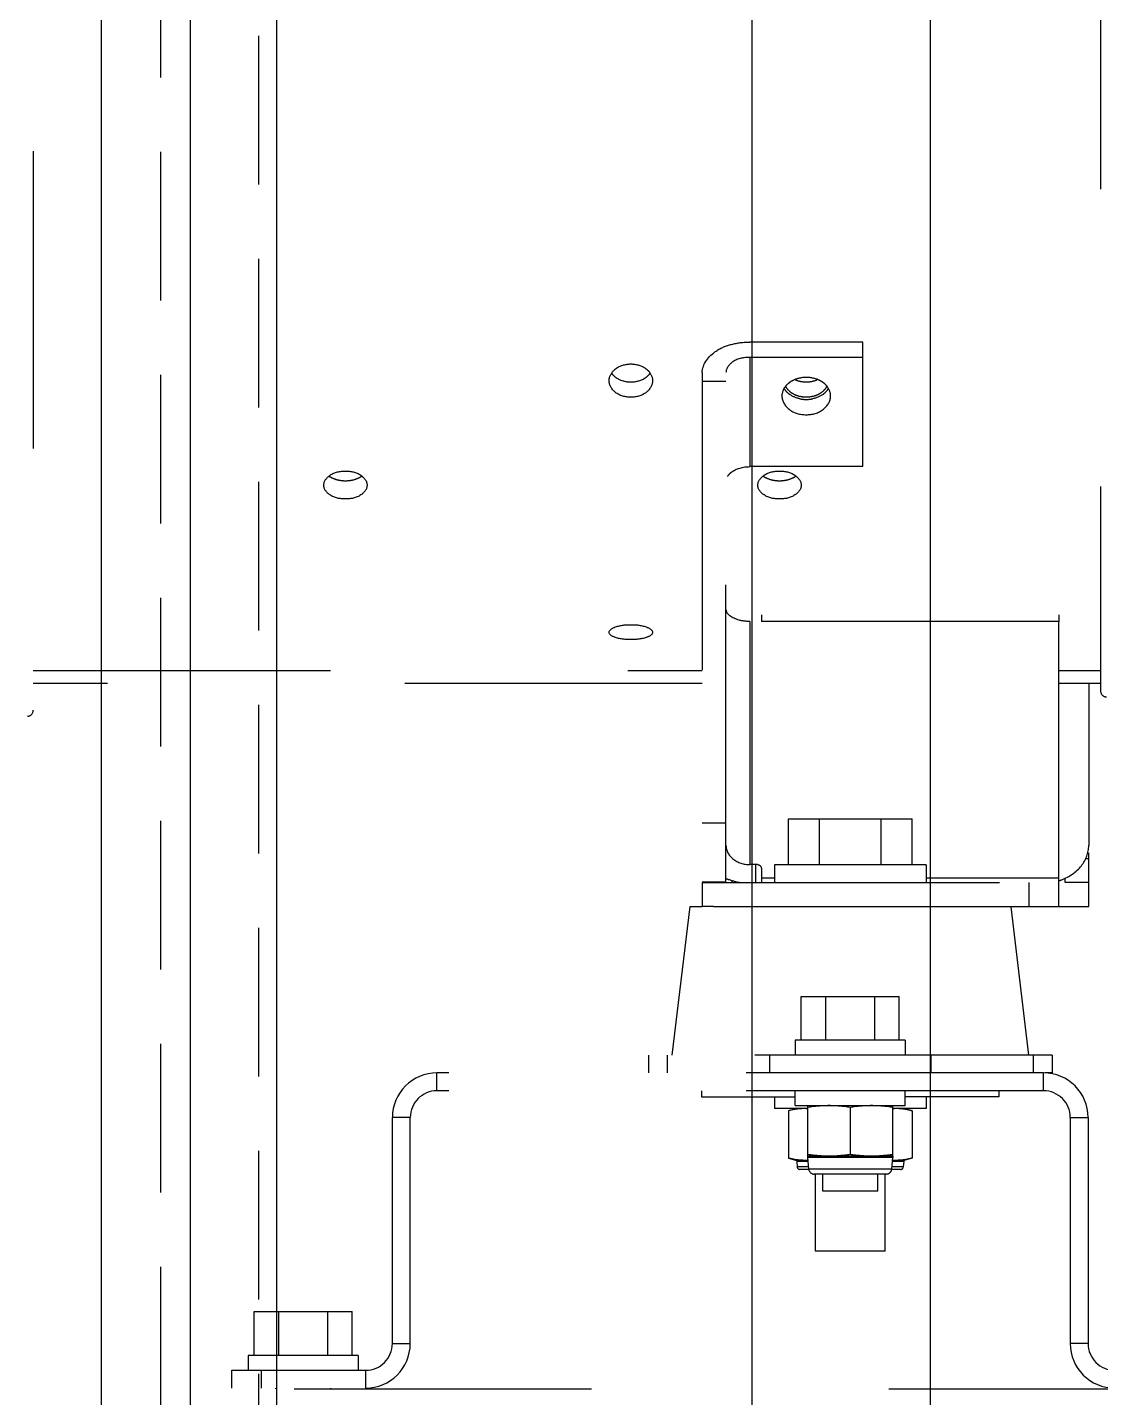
# Model space of a CAD drawing. Header units: millimetres. Extents: x 17886 to 18265, y -8727 to -7321.
# Drawn here: x 17941.433 to 17943.238, y -8661.769 to -8659.464 of the extents above; entities that cross this region are included whole.
import ezdxf

# ---------------------------------------------------------------- set-up
doc = ezdxf.new("R2010")
doc.units = ezdxf.units.MM
doc.linetypes.add('DASHED2', pattern=[0.375, 0.25, -0.125])
doc.linetypes.add('EPL_DASH', pattern=[1, 0.5, -0.5])
for name, color, linetype in [('1293180_DXF_CONTINUOUS_LINE', 7, 'Continuous'), ('1729966_DXF_CONTINUOUS_LINE', 7, 'Continuous'), ('2630764_DKREDXF_CONTINUOUS_LINE', 7, 'Continuous'), ('3551370_DKREDXF_CONTINUOUS_LINE', 7, 'Continuous'), ('3570569_DXF_CONTINUOUS_LINE', 7, 'Continuous'), ('3650520_DXF_CONTINUOUS_LINE', 7, 'Continuous'), ('3K6060_DXF_CONTINUOUS_LINE', 7, 'Continuous'), ('4L6454_DXF_CONTINUOUS_LINE', 7, 'Continuous'), ('8T4223_DXF_CONTINUOUS_LINE', 7, 'Continuous'), ('8T4896_DXF_CONTINUOUS_LINE', 7, 'Continuous'), ('a_rahmen235', 7, 'Continuous')]:
    doc.layers.add(name, color=color, linetype=linetype)

msp = doc.modelspace()

# ---------------------------------------------------------------- linework, layer by layer
at = {"color": 8}
msp.add_lwpolyline([(17951.40698, -8643.90357), (17951.25698, -8644.05357), (17941.70698, -8644.05357), (17941.55698, -8643.90357), (17941.55698, -8665.00357), (17941.70698, -8665.00357), (17951.25698, -8665.00357), (17951.40698, -8665.00357), (17951.40698, -8643.90357), (17941.55698, -8643.90357), (17941.70698, -8644.05357), (17941.70698, -8665.00357), (17941.55698, -8665.00357), (17951.40698, -8665.00357), (17951.25698, -8665.00357), (17951.25698, -8644.05357)], dxfattribs=at)
at = {"color": 6}
for points in [[(17941.35199, -8646.20357), (17941.85199, -8646.20357), (17941.85199, -8666.20357), (17941.35199, -8666.20357)], [(17942.65199, -8646.20357), (17952.65199, -8646.20357), (17952.65199, -8664.20357), (17942.65199, -8664.20357)], [(17942.95199, -8646.50357), (17952.35199, -8646.50357), (17952.35199, -8663.90357), (17942.95199, -8663.90357)]]:
    msp.add_lwpolyline(points, close=True, dxfattribs=at)
at = {"layer": '1293180_DXF_CONTINUOUS_LINE', "color": 7, "linetype": 'EPL_DASH'}
for p, q in [((17942.72697, -8661.28257), (17942.71305, -8661.2863)), ((17942.71305, -8661.2863), (17942.71305, -8661.36584)), ((17942.90697, -8661.28257), (17942.92089, -8661.2863)), ((17942.92089, -8661.2863), (17942.92089, -8661.36584)), ((17942.71305, -8661.36584), (17942.72697, -8661.36957)), ((17942.92089, -8661.36584), (17942.90697, -8661.36957)), ((17942.74595, -8661.36957), (17942.72697, -8661.36957)), ((17942.72697, -8661.36957), (17942.72697, -8661.37157)), ((17942.72697, -8661.36957), (17942.72697, -8661.37157)), ((17942.74612, -8661.37157), (17942.72697, -8661.37157)), ((17942.72697, -8661.37157), (17942.72777, -8661.38068)), ((17942.74692, -8661.38068), (17942.72777, -8661.38068)), ((17942.74733, -8661.38487), (17942.73234, -8661.38487)), ((17942.9016, -8661.38487), (17942.88661, -8661.38487)), ((17942.90617, -8661.38068), (17942.88702, -8661.38068)), ((17942.90697, -8661.37157), (17942.88782, -8661.37157)), ((17942.90697, -8661.36957), (17942.88799, -8661.36957)), ((17942.90697, -8661.37157), (17942.90617, -8661.38068)), ((17942.90697, -8661.36957), (17942.90697, -8661.37157)), ((17942.90697, -8661.36957), (17942.90697, -8661.37157))]:
    msp.add_line(p, q, dxfattribs=at)
for centre, radius, start, end in [((17942.73901, -8661.36767), 0.0851, 85.60942, 89.98508), ((17942.89493, -8661.36767), 0.0851, 90.01492, 94.39058), ((17942.739, -8661.28432), 0.08525, 270.01799, 274.65651), ((17942.89494, -8661.28432), 0.08525, 265.34349, 269.98201), ((17942.73234, -8661.38028), 0.00459, 185, 270), ((17942.9016, -8661.38028), 0.00459, 270, 355)]:
    msp.add_arc(centre, radius, start, end, dxfattribs=at)
for points, knots in [([(17942.73903, -8661.28257), (17942.73685, -8661.28257), (17942.72809, -8661.28291), (17942.71941, -8661.28459), (17942.71305, -8661.2863)], [0, 0, 0, 0, 0.2479696, 1, 1, 1, 1]), ([(17942.92089, -8661.2863), (17942.91875, -8661.28572), (17942.91024, -8661.28365), (17942.90146, -8661.28257), (17942.89491, -8661.28257)], [0, 0, 0, 0, 0.253185, 1, 1, 1, 1]), ([(17942.73903, -8661.36957), (17942.73685, -8661.36957), (17942.72809, -8661.36923), (17942.71941, -8661.36754), (17942.71305, -8661.36584)], [0, 0, 0, 0, 0.2479696, 1, 1, 1, 1]), ([(17942.92089, -8661.36584), (17942.91875, -8661.36641), (17942.91024, -8661.36849), (17942.90146, -8661.36957), (17942.89491, -8661.36957)], [0, 0, 0, 0, 0.253185, 1, 1, 1, 1])]:
    msp.add_open_spline(points, degree=3, knots=knots, dxfattribs=at)
at = {"layer": '1729966_DXF_CONTINUOUS_LINE', "color": 7, "linetype": 'EPL_DASH'}
for p, q in [((17942.71305, -8660.79497), (17942.92089, -8660.79497)), ((17942.71305, -8660.87257), (17942.71305, -8660.79497)), ((17942.76501, -8660.87257), (17942.76501, -8660.79497)), ((17942.86893, -8660.87257), (17942.86893, -8660.79497)), ((17942.92089, -8660.87257), (17942.92089, -8660.79497)), ((17942.75846, -8661.52257), (17942.75846, -8661.39267)), ((17942.87547, -8661.52257), (17942.87547, -8661.39267)), ((17942.87547, -8661.52257), (17942.75846, -8661.52257))]:
    msp.add_line(p, q, dxfattribs=at)
at = {"layer": '2630764_DKREDXF_CONTINUOUS_LINE', "color": 7, "linetype": 'EPL_DASH'}
for p, q in [((17942.54697, -8660.94257), (17942.51697, -8661.19257)), ((17942.54697, -8660.94257), (17942.56797, -8660.94257)), ((17942.58678, -8660.94257), (17943.04716, -8660.94257)), ((17943.08706, -8660.94328), (17943.11697, -8661.19257)), ((17942.47759, -8661.19257), (17942.47759, -8661.22257)), ((17943.15634, -8661.19257), (17942.4776, -8661.19257)), ((17942.50925, -8661.19257), (17942.50925, -8661.22257)), ((17942.68136, -8661.19257), (17942.68136, -8661.22257)), ((17942.95258, -8661.19257), (17942.95258, -8661.22257)), ((17943.12469, -8661.19257), (17943.12469, -8661.22257)), ((17943.15635, -8661.19257), (17943.15635, -8661.22257)), ((17943.15634, -8661.22257), (17943.14483, -8661.22257)), ((17942.56697, -8661.25257), (17942.56697, -8661.26257)), ((17943.06697, -8661.25257), (17943.06697, -8661.26257)), ((17942.56697, -8661.26257), (17942.72447, -8661.26257)), ((17943.06697, -8661.26257), (17942.90947, -8661.26257))]:
    msp.add_line(p, q, dxfattribs=at)
at = {"layer": '3551370_DKREDXF_CONTINUOUS_LINE', "color": 6, "linetype": 'EPL_DASH'}
for p, q in [((17941.44297, -8657.67239), (17941.44297, -8660.61274)), ((17943.23797, -8659.23625), (17943.23797, -8660.58012)), ((17942.83797, -8660.20299), (17942.83797, -8659.99343)), ((17942.83797, -8660.01914), (17942.64797, -8660.01914)), ((17942.64797, -8660.01914), (17942.64797, -8660.20299)), ((17942.56797, -8660.04485), (17942.56797, -8660.90157)), ((17942.60797, -8660.90157), (17942.60797, -8660.04485)), ((17942.60797, -8660.0596), (17942.56797, -8660.0596)), ((17942.83797, -8660.20299), (17942.64797, -8660.20299)), ((17942.64797, -8660.46325), (17942.64797, -8660.87207)), ((17943.16797, -8660.89454), (17943.16797, -8660.46325)), ((17942.56797, -8660.56757), (17941.44297, -8660.56757)), ((17943.23797, -8660.56757), (17943.16797, -8660.56757)), ((17943.21797, -8660.56757), (17943.21797, -8660.8401)), ((17942.60797, -8660.80257), (17942.56797, -8660.80257)), ((17943.21797, -8660.90157), (17943.21797, -8660.85261)), ((17942.65797, -8660.87207), (17942.64797, -8660.87207)), ((17942.66797, -8660.87808), (17942.66797, -8660.89454)), ((17943.21797, -8660.86257), (17943.21235, -8660.86257)), ((17942.56797, -8660.90257), (17943.21797, -8660.90257)), ((17942.56797, -8660.90257), (17942.56797, -8660.94257)), ((17942.61797, -8660.89902), (17942.61797, -8660.90257)), ((17943.11797, -8660.94257), (17943.11797, -8660.90257)), ((17943.16797, -8660.94257), (17943.16797, -8660.90257)), ((17943.17797, -8660.89505), (17943.17797, -8660.90157)), ((17943.21797, -8660.94257), (17943.21797, -8660.90257)), ((17942.58678, -8660.94257), (17942.56797, -8660.94257)), ((17943.04716, -8660.94257), (17943.21797, -8660.94257))]:
    msp.add_line(p, q, dxfattribs=at)
at = {"layer": '3551370_DKREDXF_CONTINUOUS_LINE', "color": 7, "linetype": 'EPL_DASH'}
for p, q in [((17942.83797, -8659.99343), (17942.64797, -8659.99343)), ((17943.16797, -8660.46325), (17942.64797, -8660.46325)), ((17942.66797, -8660.45201), (17942.66797, -8660.46325)), ((17943.16797, -8660.45201), (17943.16797, -8660.46325)), ((17941.44297, -8660.54592), (17942.56797, -8660.54592)), ((17943.16797, -8660.54592), (17943.23797, -8660.54592)), ((17942.65797, -8660.90257), (17942.65797, -8660.87207)), ((17942.60797, -8660.90157), (17942.56797, -8660.90157)), ((17942.66797, -8660.89454), (17942.68947, -8660.89454)), ((17942.66797, -8660.89454), (17942.66797, -8660.90257)), ((17942.94447, -8660.89454), (17943.16797, -8660.89454)), ((17943.16797, -8660.90257), (17943.16797, -8660.89454)), ((17943.17797, -8660.90157), (17943.21797, -8660.90157))]:
    msp.add_line(p, q, dxfattribs=at)
at = {"layer": '3551370_DKREDXF_CONTINUOUS_LINE', "color": 6, "linetype": 'EPL_DASH'}
for centre, radius, start, end in [((17942.43718, -8660.03086), 0.02619, 214.5369, 217.37871), ((17942.45876, -8660.03086), 0.02618, 322.63216, 325.46346), ((17942.74168, -8660.01761), 0.04271, 246.21599, 254.9386), ((17942.74297, -8660.0125), 0.04798, 268.81908, 271.18244), ((17942.74426, -8660.01761), 0.04271, 285.08285, 293.7603), ((17941.95928, -8660.1927), 0.03218, 234.60641, 237.59022), ((17941.96091, -8660.1901), 0.03524, 237.61665, 242.3705), ((17941.96797, -8660.16875), 0.05788, 268.25084, 271.75145), ((17941.97504, -8660.19012), 0.03523, 297.6852, 302.36088), ((17941.97666, -8660.1927), 0.03218, 302.38562, 305.39237), ((17942.68928, -8660.1927), 0.03218, 234.60641, 237.59022), ((17942.69091, -8660.1901), 0.03524, 237.61665, 242.3705), ((17942.69797, -8660.16875), 0.05788, 268.25084, 271.75145), ((17942.70504, -8660.19012), 0.03523, 297.6852, 302.36088), ((17942.70666, -8660.1927), 0.03218, 302.38562, 305.39237), ((17943.24797, -8660.58012), 0.01, 180, 269), ((17941.43297, -8660.61274), 0.01, 271, 0), ((17942.645, -8660.81521), 0.08839, 245.07158, 248.90125), ((17943.13994, -8660.81262), 0.09116, 288.0076, 291.10015)]:
    msp.add_arc(centre, radius, start, end, dxfattribs=at)
at = {"layer": '3551370_DKREDXF_CONTINUOUS_LINE', "color": 7, "linetype": 'EPL_DASH'}
for centre, radius, start, end in [((17942.73106, -8660.05644), 0.02956, 210.6284, 217.13171), ((17942.75497, -8660.05649), 0.02946, 323.37971, 329.38657), ((17942.74295, -8660.037), 0.05294, 258.43033, 270.02179), ((17942.74299, -8660.03701), 0.05294, 269.97789, 281.6125)]:
    msp.add_arc(centre, radius, start, end, dxfattribs=at)
at = {"layer": '3551370_DKREDXF_CONTINUOUS_LINE', "color": 6, "linetype": 'EPL_DASH'}
for points, knots in [([(17942.56797, -8660.04485), (17942.56797, -8660.03043), (17942.58615, -8660.00808), (17942.6178, -8659.99605), (17942.63768, -8659.99343), (17942.64797, -8659.99343)], [0, 0, 0, 0, 0.4225695, 0.6984877, 1, 1, 1, 1]), ([(17942.64797, -8660.01914), (17942.63821, -8660.01914), (17942.62077, -8660.02203), (17942.60797, -8660.03764), (17942.60797, -8660.04485)], [0, 0, 0, 0, 0.5750602, 1, 1, 1, 1]), ([(17942.41147, -8660.05854), (17942.41147, -8660.0523), (17942.41579, -8660.04354), (17942.42254, -8660.03823), (17942.42451, -8660.03694)], [0, 0, 0, 0, 0.7256116, 1, 1, 1, 1]), ([(17942.47143, -8660.03694), (17942.4734, -8660.03823), (17942.48015, -8660.04354), (17942.48447, -8660.0523), (17942.48447, -8660.05854)], [0, 0, 0, 0, 0.2743888, 1, 1, 1, 1]), ([(17942.44797, -8660.0862), (17942.43896, -8660.0862), (17942.42169, -8660.0822), (17942.41147, -8660.06599), (17942.41147, -8660.05854)], [0, 0, 0, 0, 0.5474648, 1, 1, 1, 1]), ([(17942.48447, -8660.05854), (17942.48447, -8660.06599), (17942.47425, -8660.0822), (17942.45698, -8660.0862), (17942.44797, -8660.0862)], [0, 0, 0, 0, 0.4525351, 1, 1, 1, 1]), ([(17942.71396, -8660.06206), (17942.71212, -8660.06347), (17942.70578, -8660.06924), (17942.70197, -8660.078), (17942.70197, -8660.08425)], [0, 0, 0, 0, 0.2709215, 1, 1, 1, 1]), ([(17942.78397, -8660.08425), (17942.78397, -8660.07805), (17942.78023, -8660.06936), (17942.77398, -8660.06361), (17942.77216, -8660.0622)], [0, 0, 0, 0, 0.7293111, 1, 1, 1, 1]), ([(17942.70197, -8660.08425), (17942.70197, -8660.09267), (17942.71339, -8660.11095), (17942.73283, -8660.11566), (17942.74297, -8660.11566)], [0, 0, 0, 0, 0.4535563, 1, 1, 1, 1]), ([(17942.74297, -8660.11566), (17942.75311, -8660.11566), (17942.77255, -8660.11095), (17942.78397, -8660.09267), (17942.78397, -8660.08425)], [0, 0, 0, 0, 0.5464336, 1, 1, 1, 1]), ([(17941.93147, -8660.23418), (17941.93147, -8660.22755), (17941.94308, -8660.21321), (17941.95905, -8660.21036), (17941.96797, -8660.21036)], [0, 0, 0, 0, 0.4263796, 1, 1, 1, 1]), ([(17941.96797, -8660.21036), (17941.97689, -8660.21036), (17941.99286, -8660.21321), (17942.00447, -8660.22755), (17942.00447, -8660.23418)], [0, 0, 0, 0, 0.5736204, 1, 1, 1, 1]), ([(17942.61045, -8660.21978), (17942.61195, -8660.21718), (17942.62162, -8660.20656), (17942.63691, -8660.20299), (17942.64797, -8660.20299)], [0, 0, 0, 0, 0.2133513, 1, 1, 1, 1]), ([(17942.66147, -8660.23418), (17942.66147, -8660.22755), (17942.67308, -8660.21321), (17942.68905, -8660.21036), (17942.69797, -8660.21036)], [0, 0, 0, 0, 0.4263796, 1, 1, 1, 1]), ([(17942.69797, -8660.21036), (17942.70689, -8660.21036), (17942.72286, -8660.21321), (17942.73447, -8660.22755), (17942.73447, -8660.23418)], [0, 0, 0, 0, 0.5736204, 1, 1, 1, 1]), ([(17941.96797, -8660.25728), (17941.95908, -8660.25728), (17941.94322, -8660.25486), (17941.93147, -8660.24071), (17941.93147, -8660.23418)], [0, 0, 0, 0, 0.5765025, 1, 1, 1, 1]), ([(17942.00447, -8660.23418), (17942.00447, -8660.24071), (17941.99272, -8660.25486), (17941.97686, -8660.25728), (17941.96797, -8660.25728)], [0, 0, 0, 0, 0.4234975, 1, 1, 1, 1]), ([(17942.69797, -8660.25728), (17942.68908, -8660.25728), (17942.67322, -8660.25486), (17942.66147, -8660.24071), (17942.66147, -8660.23418)], [0, 0, 0, 0, 0.5765025, 1, 1, 1, 1]), ([(17942.73447, -8660.23418), (17942.73447, -8660.24071), (17942.72272, -8660.25486), (17942.70686, -8660.25728), (17942.69797, -8660.25728)], [0, 0, 0, 0, 0.4234975, 1, 1, 1, 1]), ([(17942.41147, -8660.48163), (17942.41147, -8660.47696), (17942.42753, -8660.46954), (17942.43927, -8660.46871), (17942.44797, -8660.46871)], [0, 0, 0, 0, 0.3492241, 1, 1, 1, 1]), ([(17942.44797, -8660.46871), (17942.45667, -8660.46871), (17942.46841, -8660.46954), (17942.48447, -8660.47696), (17942.48447, -8660.48163)], [0, 0, 0, 0, 0.6507758, 1, 1, 1, 1]), ([(17942.44797, -8660.49367), (17942.43929, -8660.49367), (17942.42779, -8660.49316), (17942.41147, -8660.4862), (17942.41147, -8660.48163)], [0, 0, 0, 0, 0.6548097, 1, 1, 1, 1]), ([(17942.48447, -8660.48163), (17942.48447, -8660.4862), (17942.46815, -8660.49316), (17942.45665, -8660.49367), (17942.44797, -8660.49367)], [0, 0, 0, 0, 0.3451903, 1, 1, 1, 1]), ([(17942.60797, -8660.8401), (17942.60797, -8660.84859), (17942.6187, -8660.86696), (17942.63804, -8660.87207), (17942.64797, -8660.87207)], [0, 0, 0, 0, 0.4607887, 1, 1, 1, 1]), ([(17943.17276, -8660.89767), (17943.18537, -8660.89281), (17943.20794, -8660.87806), (17943.21797, -8660.85214), (17943.21797, -8660.8401)], [0, 0, 0, 0, 0.5288059, 1, 1, 1, 1])]:
    msp.add_open_spline(points, degree=3, knots=knots, dxfattribs=at)
for points in [[(17942.42451, -8660.03694), (17942.43132, -8660.0325), (17942.43984, -8660.03028), (17942.44797, -8660.03028)], [(17942.44797, -8660.03028), (17942.4561, -8660.03028), (17942.46462, -8660.0325), (17942.47143, -8660.03694)], [(17942.41638, -8660.04675), (17942.4186, -8660.04967), (17942.42146, -8660.05215), (17942.42457, -8660.0541)], [(17942.42457, -8660.0541), (17942.43141, -8660.05841), (17942.43988, -8660.06048), (17942.44797, -8660.06048)], [(17942.44797, -8660.06048), (17942.45607, -8660.06048), (17942.46456, -8660.0584), (17942.4714, -8660.05408)], [(17942.4714, -8660.05408), (17942.4745, -8660.05213), (17942.47735, -8660.04966), (17942.47957, -8660.04675)], [(17942.74297, -8660.05284), (17942.73598, -8660.05284), (17942.72882, -8660.05424), (17942.72243, -8660.05707)], [(17942.76363, -8660.05712), (17942.75721, -8660.05425), (17942.75, -8660.05284), (17942.74297, -8660.05284)], [(17942.71136, -8660.07245), (17942.71015, -8660.07086), (17942.70912, -8660.06913), (17942.70832, -8660.06731)], [(17942.71951, -8660.07979), (17942.71642, -8660.07783), (17942.71358, -8660.07536), (17942.71136, -8660.07245)], [(17942.72243, -8660.05707), (17942.71943, -8660.0584), (17942.71656, -8660.06006), (17942.71396, -8660.06206)], [(17942.73058, -8660.05886), (17942.73429, -8660.05986), (17942.73815, -8660.06039), (17942.74198, -8660.06047)], [(17942.74396, -8660.06047), (17942.7478, -8660.06039), (17942.75166, -8660.05986), (17942.75537, -8660.05885)], [(17942.77216, -8660.0622), (17942.76955, -8660.06017), (17942.76665, -8660.05847), (17942.76363, -8660.05712)], [(17942.77458, -8660.07245), (17942.77236, -8660.07536), (17942.76952, -8660.07783), (17942.76643, -8660.07979)], [(17942.77761, -8660.06733), (17942.77681, -8660.06915), (17942.77578, -8660.07087), (17942.77458, -8660.07245)], [(17942.73049, -8660.08455), (17942.72664, -8660.0835), (17942.72288, -8660.08192), (17942.71951, -8660.07979)], [(17942.74297, -8660.0862), (17942.73877, -8660.0862), (17942.73454, -8660.08565), (17942.73049, -8660.08455)], [(17942.75545, -8660.08455), (17942.7514, -8660.08565), (17942.74717, -8660.0862), (17942.74297, -8660.0862)], [(17942.76643, -8660.07979), (17942.76306, -8660.08192), (17942.7593, -8660.0835), (17942.75545, -8660.08455)], [(17941.94457, -8660.22133), (17941.94802, -8660.22314), (17941.95178, -8660.22443), (17941.95558, -8660.22528)], [(17941.95558, -8660.22528), (17941.95907, -8660.22607), (17941.96264, -8660.2265), (17941.9662, -8660.22661)], [(17941.96974, -8660.22661), (17941.97331, -8660.2265), (17941.97689, -8660.22606), (17941.98037, -8660.22528)], [(17941.98037, -8660.22528), (17941.98418, -8660.22442), (17941.98794, -8660.22313), (17941.9914, -8660.22131)], [(17942.67457, -8660.22133), (17942.67802, -8660.22314), (17942.68178, -8660.22443), (17942.68558, -8660.22528)], [(17942.68558, -8660.22528), (17942.68907, -8660.22607), (17942.69264, -8660.2265), (17942.6962, -8660.22661)], [(17942.69974, -8660.22661), (17942.70331, -8660.2265), (17942.70689, -8660.22606), (17942.71037, -8660.22528)], [(17942.71037, -8660.22528), (17942.71418, -8660.22442), (17942.71794, -8660.22313), (17942.7214, -8660.22131)], [(17942.63173, -8660.9027), (17942.62541, -8660.90166), (17942.61916, -8660.89998), (17942.61318, -8660.89767)]]:
    msp.add_open_spline(points, degree=3, dxfattribs=at)
at = {"layer": '3551370_DKREDXF_CONTINUOUS_LINE', "color": 7, "linetype": 'EPL_DASH'}
for points in [[(17942.71396, -8660.08073), (17942.71154, -8660.07888), (17942.70933, -8660.07671), (17942.70749, -8660.07428)], [(17942.77861, -8660.07407), (17942.77679, -8660.07652), (17942.77458, -8660.07872), (17942.77216, -8660.0806)], [(17942.73233, -8660.08887), (17942.72577, -8660.08752), (17942.71927, -8660.08481), (17942.71396, -8660.08073)], [(17942.77216, -8660.0806), (17942.76682, -8660.08474), (17942.76027, -8660.0875), (17942.75365, -8660.08886)]]:
    msp.add_open_spline(points, degree=3, dxfattribs=at)
for points, knots in [([(17942.64797, -8660.46325), (17942.64261, -8660.46325), (17942.62816, -8660.46218), (17942.60797, -8660.4527), (17942.60797, -8660.44249)], [0, 0, 0, 0, 0.3440415, 1, 1, 1, 1]), ([(17942.66797, -8660.87808), (17942.66797, -8660.87531), (17942.66307, -8660.87244), (17942.65925, -8660.87207), (17942.65797, -8660.87207)], [0, 0, 0, 0, 0.6847028, 1, 1, 1, 1])]:
    msp.add_open_spline(points, degree=3, knots=knots, dxfattribs=at)
at = {"layer": '3570569_DXF_CONTINUOUS_LINE', "color": 7, "linetype": 'EPL_DASH'}
msp.add_line((17932.88197, -8661.75357), (17946.82197, -8661.75357), dxfattribs=at)
at = {"layer": '3650520_DXF_CONTINUOUS_LINE', "color": 7, "linetype": 'EPL_DASH'}
for p, q in [((17943.14197, -8661.22257), (17942.12197, -8661.22257)), ((17942.12197, -8661.25257), (17942.12197, -8661.22257)), ((17943.14197, -8661.25257), (17943.14197, -8661.22257)), ((17942.07697, -8661.29757), (17942.04697, -8661.29757)), ((17942.04697, -8661.67757), (17942.04697, -8661.29757)), ((17943.18697, -8661.29757), (17943.21697, -8661.29757)), ((17943.21697, -8661.29757), (17943.21697, -8661.67757)), ((17942.04697, -8661.67757), (17942.07697, -8661.67757)), ((17943.21697, -8661.67757), (17943.18697, -8661.67757)), ((17941.77697, -8661.72257), (17942.00197, -8661.72257)), ((17941.77697, -8661.75257), (17941.77697, -8661.72257)), ((17941.82697, -8661.75257), (17941.82697, -8661.72257)), ((17942.00197, -8661.72257), (17942.00197, -8661.75257))]:
    msp.add_line(p, q, dxfattribs=at)
at = {"layer": '3650520_DXF_CONTINUOUS_LINE', "color": 3, "linetype": 'EPL_DASH'}
for p, q in [((17943.14197, -8661.25257), (17942.12197, -8661.25257)), ((17942.07697, -8661.67757), (17942.07697, -8661.29757)), ((17943.18697, -8661.29757), (17943.18697, -8661.67757))]:
    msp.add_line(p, q, dxfattribs=at)
at = {"layer": '3650520_DXF_CONTINUOUS_LINE', "color": 7, "linetype": 'EPL_DASH'}
for centre, radius, start, end in [((17942.12197, -8661.29757), 0.075, 90, 180), ((17943.14197, -8661.29757), 0.075, 0, 90), ((17942.00197, -8661.67757), 0.045, 270, 0), ((17943.26197, -8661.67757), 0.045, 180, 270)]:
    msp.add_arc(centre, radius, start, end, dxfattribs=at)
at = {"layer": '3650520_DXF_CONTINUOUS_LINE', "color": 3, "linetype": 'EPL_DASH'}
for centre, radius, start, end in [((17942.12197, -8661.29757), 0.045, 90, 180), ((17943.14197, -8661.29757), 0.045, 0, 90), ((17942.00197, -8661.67757), 0.075, 270, 0), ((17943.26197, -8661.67757), 0.075, 180, 270)]:
    msp.add_arc(centre, radius, start, end, dxfattribs=at)
at = {"layer": '3K6060_DXF_CONTINUOUS_LINE', "color": 7, "linetype": 'EPL_DASH'}
for p, q in [((17942.74552, -8661.36467), (17942.74552, -8661.27757)), ((17942.81697, -8661.28053), (17942.81697, -8661.35971)), ((17942.88842, -8661.36467), (17942.88842, -8661.27757)), ((17942.88842, -8661.36267), (17942.74552, -8661.36267)), ((17942.74552, -8661.36267), (17942.74552, -8661.36467)), ((17942.88842, -8661.36467), (17942.74552, -8661.36467)), ((17942.74725, -8661.38445), (17942.74552, -8661.36467)), ((17942.88669, -8661.38445), (17942.88842, -8661.36467)), ((17942.88842, -8661.36267), (17942.88842, -8661.36467)), ((17942.88669, -8661.38445), (17942.74725, -8661.38445)), ((17942.87772, -8661.39267), (17942.75622, -8661.39267))]:
    msp.add_line(p, q, dxfattribs=at)
for centre, start, end in [((17942.75622, -8661.38367), 185, 270), ((17942.87772, -8661.38367), 270, 355)]:
    msp.add_arc(centre, 0.009, start, end, dxfattribs=at)
for points in [[(17942.78124, -8661.27757), (17942.7693, -8661.27757), (17942.75733, -8661.2787), (17942.74552, -8661.28053)], [(17942.81697, -8661.28053), (17942.80516, -8661.2787), (17942.79319, -8661.27757), (17942.78124, -8661.27757)], [(17942.85269, -8661.27757), (17942.84075, -8661.27757), (17942.82878, -8661.2787), (17942.81697, -8661.28053)], [(17942.88842, -8661.28053), (17942.87661, -8661.2787), (17942.86464, -8661.27757), (17942.85269, -8661.27757)], [(17942.78124, -8661.36267), (17942.7693, -8661.36267), (17942.75733, -8661.36153), (17942.74552, -8661.35971)], [(17942.81697, -8661.35971), (17942.80516, -8661.36153), (17942.79319, -8661.36267), (17942.78124, -8661.36267)], [(17942.85269, -8661.36267), (17942.84075, -8661.36267), (17942.82878, -8661.36153), (17942.81697, -8661.35971)], [(17942.88842, -8661.35971), (17942.87661, -8661.36153), (17942.86464, -8661.36267), (17942.85269, -8661.36267)]]:
    msp.add_open_spline(points, degree=3, dxfattribs=at)
at = {"layer": '4L6454_DXF_CONTINUOUS_LINE', "color": 7, "linetype": 'EPL_DASH'}
for p, q in [((17942.73447, -8661.09387), (17942.89947, -8661.09387)), ((17942.73447, -8661.16757), (17942.73447, -8661.09387)), ((17942.77572, -8661.16757), (17942.77572, -8661.09387)), ((17942.85822, -8661.16757), (17942.85822, -8661.09387)), ((17942.89947, -8661.16757), (17942.89947, -8661.09387)), ((17942.7707, -8661.42157), (17942.7707, -8661.39267)), ((17942.86324, -8661.42157), (17942.86324, -8661.39267)), ((17942.86324, -8661.42157), (17942.7707, -8661.42157)), ((17941.81447, -8661.62387), (17941.97947, -8661.62387)), ((17941.81447, -8661.69757), (17941.81447, -8661.62387)), ((17941.85572, -8661.69757), (17941.85572, -8661.62387)), ((17941.93822, -8661.69757), (17941.93822, -8661.62387)), ((17941.97947, -8661.69757), (17941.97947, -8661.62387)), ((17941.8507, -8661.75357), (17941.8507, -8661.75257)), ((17941.94324, -8661.75357), (17941.94324, -8661.75257))]:
    msp.add_line(p, q, dxfattribs=at)
at = {"layer": '8T4223_DXF_CONTINUOUS_LINE', "color": 7, "linetype": 'EPL_DASH'}
for p, q in [((17942.94447, -8660.87257), (17942.68947, -8660.87257)), ((17942.68947, -8660.87257), (17942.68947, -8660.90257)), ((17942.94447, -8660.87257), (17942.94447, -8660.90257)), ((17942.68947, -8661.26257), (17942.68947, -8661.28257)), ((17942.94447, -8661.26257), (17942.94447, -8661.28257)), ((17942.74552, -8661.28257), (17942.68947, -8661.28257)), ((17942.94447, -8661.28257), (17942.88842, -8661.28257))]:
    msp.add_line(p, q, dxfattribs=at)
at = {"layer": '8T4896_DXF_CONTINUOUS_LINE', "color": 7, "linetype": 'EPL_DASH'}
for p, q in [((17942.90947, -8661.16757), (17942.72447, -8661.16757)), ((17942.72447, -8661.16757), (17942.72447, -8661.19257)), ((17942.90947, -8661.16757), (17942.90947, -8661.19257)), ((17942.72447, -8661.27757), (17942.72447, -8661.25257)), ((17942.90947, -8661.27757), (17942.90947, -8661.25257)), ((17942.72447, -8661.27757), (17942.90947, -8661.27757)), ((17941.98947, -8661.69757), (17941.80447, -8661.69757)), ((17941.80447, -8661.69757), (17941.80447, -8661.72257)), ((17941.98947, -8661.69757), (17941.98947, -8661.72257))]:
    msp.add_line(p, q, dxfattribs=at)
at = {"layer": 'a_rahmen235', "linetype": 'DASHED2'}
for points in [[(17941.65698, -8665.00357), (17951.30698, -8665.00357), (17951.30698, -8643.92357), (17941.65698, -8643.92357)], [(17941.82198, -8664.70357), (17951.14198, -8664.70357), (17951.14198, -8644.10357), (17941.82198, -8644.10357)]]:
    msp.add_lwpolyline(points, close=True, dxfattribs=at)

doc.saveas('drawing.dxf')
